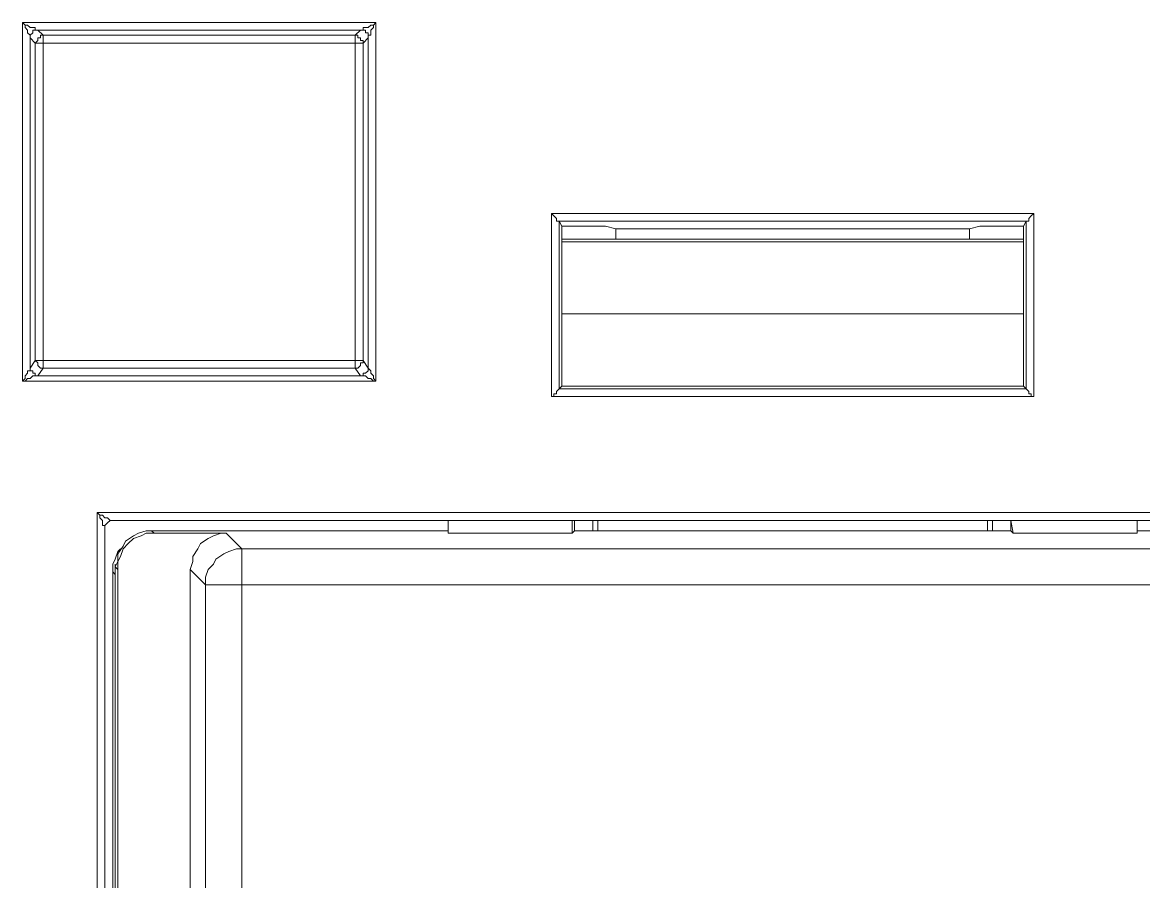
# Model space of a CAD drawing. Header units: centimetres. Extents: x -12.5 to 12.5, y -6.1 to 6.1.
# Drawn here: x -10.587 to -9.055, y 3.24 to 4.415 of the extents above; entities that cross this region are included whole.
import ezdxf

# ---------------------------------------------------------------- set-up
doc = ezdxf.new("R2010")
doc.units = ezdxf.units.CM
doc.header["$MEASUREMENT"] = 0
doc.layers.add('Camada 1', color=7, linetype='Continuous')

msp = doc.modelspace()

# ---------------------------------------------------------------- linework, layer by layer
at = {"layer": 'Camada 1', "lineweight": 9}
for points in [[(-10.58748, 4.41494), (-10.58748, 4.41494), (-10.10417, 4.41494), (-10.10417, 4.41494)], [(-10.58748, 3.92458), (-10.58748, 3.92458), (-10.58748, 4.41494), (-10.58748, 4.41494)], [(-10.10417, 4.41494), (-10.10417, 4.41494), (-10.10417, 3.92458), (-10.10417, 3.92458)], [(-10.12534, 4.40436), (-10.12534, 4.40436), (-10.56631, 4.40436), (-10.56631, 4.40436)], [(-10.56631, 4.40436), (-10.56631, 4.40436), (-10.55925, 4.3973), (-10.55925, 4.3973)], [(-10.13239, 4.3973), (-10.13239, 4.3973), (-10.12534, 4.40436), (-10.12534, 4.40436)], [(-10.57689, 4.39377), (-10.57689, 4.39377), (-10.57689, 3.94222), (-10.57689, 3.94222)], [(-10.56984, 4.38672), (-10.56984, 4.38672), (-10.57689, 4.39377), (-10.57689, 4.39377)], [(-10.56984, 3.9528), (-10.56984, 3.9528), (-10.56984, 4.38672), (-10.56984, 4.38672)], [(-10.55925, 4.3973), (-10.55925, 4.3973), (-10.13239, 4.3973), (-10.13239, 4.3973)], [(-10.55925, 4.38672), (-10.55925, 4.38672), (-10.55925, 3.9528), (-10.55925, 3.9528)], [(-10.13239, 4.38672), (-10.13239, 4.38672), (-10.55925, 4.38672), (-10.55925, 4.38672)], [(-10.13239, 3.9528), (-10.13239, 3.9528), (-10.13239, 4.38672), (-10.13239, 4.38672)], [(-10.11475, 4.39377), (-10.11475, 4.39377), (-10.12181, 4.38672), (-10.12181, 4.38672)], [(-10.12181, 4.38672), (-10.12181, 4.38672), (-10.12181, 3.9528), (-10.12181, 3.9528)], [(-10.11475, 3.94222), (-10.11475, 3.94222), (-10.11475, 4.39377), (-10.11475, 4.39377)], [(-9.86428, 4.15388), (-9.86428, 4.15388), (-9.20459, 4.15388), (-9.20459, 4.15388)], [(-9.86428, 3.90341), (-9.86428, 3.90341), (-9.86428, 4.15388), (-9.86428, 4.15388)], [(-9.21517, 4.1433), (-9.21517, 4.1433), (-9.8537, 4.1433), (-9.8537, 4.1433)], [(-9.8537, 4.1433), (-9.8537, 4.1433), (-9.8537, 3.91399), (-9.8537, 3.91399)], [(-9.85017, 4.13624), (-9.85017, 4.13624), (-9.8537, 4.1433), (-9.8537, 4.1433)], [(-9.2187, 4.13624), (-9.2187, 4.13624), (-9.21517, 4.1433), (-9.21517, 4.1433)], [(-9.21517, 3.91399), (-9.21517, 3.91399), (-9.21517, 4.1433), (-9.21517, 4.1433)], [(-9.20459, 4.15388), (-9.20459, 4.15388), (-9.20459, 3.90341), (-9.20459, 3.90341)], [(-9.80078, 4.13624), (-9.80078, 4.13624), (-9.85017, 4.13624), (-9.85017, 4.13624)], [(-9.85017, 4.13624), (-9.85017, 4.13624), (-9.85017, 3.93869), (-9.85017, 3.93869)], [(-9.7902, 4.13624), (-9.7902, 4.13624), (-9.77609, 4.13272), (-9.77609, 4.13272)], [(-9.29278, 4.13272), (-9.29278, 4.13272), (-9.77609, 4.13272), (-9.77609, 4.13272)], [(-9.77609, 4.11861), (-9.77609, 4.11861), (-9.77609, 4.13272), (-9.77609, 4.13272)], [(-9.29278, 4.13272), (-9.29278, 4.13272), (-9.27867, 4.13624), (-9.27867, 4.13624)], [(-9.29278, 4.13272), (-9.29278, 4.13272), (-9.29278, 4.11861), (-9.29278, 4.11861)], [(-9.2187, 4.13624), (-9.2187, 4.13624), (-9.26809, 4.13624), (-9.26809, 4.13624)], [(-9.2187, 3.93869), (-9.2187, 3.93869), (-9.2187, 4.13624), (-9.2187, 4.13624)], [(-9.85017, 4.11861), (-9.85017, 4.11861), (-9.2187, 4.11861), (-9.2187, 4.11861)], [(-9.85017, 4.11508), (-9.85017, 4.11508), (-9.2187, 4.11508), (-9.2187, 4.11508)], [(-9.85017, 4.0163), (-9.85017, 4.0163), (-9.2187, 4.0163), (-9.2187, 4.0163)], [(-10.57689, 3.94222), (-10.57689, 3.94222), (-10.56984, 3.9528), (-10.56984, 3.9528)], [(-10.55925, 3.94222), (-10.55925, 3.94222), (-10.56631, 3.93163), (-10.56631, 3.93163)], [(-10.55925, 3.9528), (-10.55925, 3.9528), (-10.13239, 3.9528), (-10.13239, 3.9528)], [(-10.13239, 3.94222), (-10.13239, 3.94222), (-10.55925, 3.94222), (-10.55925, 3.94222)], [(-10.12534, 3.93163), (-10.12534, 3.93163), (-10.13239, 3.94222), (-10.13239, 3.94222)], [(-10.12181, 3.9528), (-10.12181, 3.9528), (-10.11475, 3.94222), (-10.11475, 3.94222)], [(-10.10417, 3.92458), (-10.10417, 3.92458), (-10.58748, 3.92458), (-10.58748, 3.92458)], [(-10.56631, 3.93163), (-10.56631, 3.93163), (-10.12534, 3.93163), (-10.12534, 3.93163)], [(-9.85017, 3.91752), (-9.85017, 3.91752), (-9.85017, 3.93869), (-9.85017, 3.93869)], [(-9.2187, 3.93869), (-9.2187, 3.93869), (-9.2187, 3.91752), (-9.2187, 3.91752)], [(-9.85017, 3.91752), (-9.85017, 3.91752), (-9.8537, 3.91399), (-9.8537, 3.91399)], [(-9.8537, 3.91399), (-9.8537, 3.91399), (-9.21517, 3.91399), (-9.21517, 3.91399)], [(-9.2187, 3.91752), (-9.2187, 3.91752), (-9.85017, 3.91752), (-9.85017, 3.91752)], [(-9.2187, 3.91752), (-9.2187, 3.91752), (-9.21517, 3.91399), (-9.21517, 3.91399)], [(-9.20459, 3.90341), (-9.20459, 3.90341), (-9.86428, 3.90341), (-9.86428, 3.90341)], [(-10.48517, -3.75892), (-10.48517, -3.75892), (-10.48517, 3.74466), (-10.48517, 3.74466)], [(-10.48517, 3.74466), (-10.48517, 3.74466), (-5.98373, 3.74466), (-5.98373, 3.74466)], [(-6.00489, 3.73408), (-6.00489, 3.73408), (-10.464, 3.73408), (-10.464, 3.73408)], [(-10.00539, 3.71644), (-10.00539, 3.71644), (-10.00539, 3.73408), (-10.00539, 3.73408)], [(-9.83606, 3.73408), (-9.83606, 3.73408), (-9.83606, 3.71644), (-9.83606, 3.71644)], [(-9.83253, 3.71997), (-9.83253, 3.71997), (-9.83253, 3.73408), (-9.83253, 3.73408)], [(-9.80784, 3.71997), (-9.80784, 3.71997), (-9.80784, 3.73408), (-9.80784, 3.73408)], [(-9.80078, 3.73408), (-9.80078, 3.73408), (-9.80078, 3.71997), (-9.80078, 3.71997)], [(-9.26809, 3.71997), (-9.26809, 3.71997), (-9.26809, 3.73408), (-9.26809, 3.73408)], [(-9.26103, 3.73408), (-9.26103, 3.73408), (-9.26103, 3.71997), (-9.26103, 3.71997)], [(-9.23281, 3.71644), (-9.23281, 3.71644), (-9.23634, 3.73408), (-9.23634, 3.73408)], [(-9.23634, 3.73408), (-9.23634, 3.73408), (-9.23634, 3.71997), (-9.23634, 3.71997)], [(-9.06348, 3.71644), (-9.06348, 3.71644), (-9.06348, 3.73408), (-9.06348, 3.73408)], [(-10.47459, 3.72349), (-10.47459, 3.72349), (-10.47459, -3.73776), (-10.47459, -3.73776)], [(-10.41109, 3.71997), (-10.41109, 3.71997), (-10.40756, 3.71644), (-10.40756, 3.71644)], [(-10.41109, 3.71997), (-10.41109, 3.71997), (-10.00539, 3.71997), (-10.00539, 3.71997)], [(-10.30878, 3.71644), (-10.30878, 3.71644), (-10.40756, 3.71644), (-10.40756, 3.71644)], [(-10.30878, 3.71644), (-10.30878, 3.71644), (-10.28762, 3.69527), (-10.28762, 3.69527)], [(-10.00539, 3.71644), (-10.00539, 3.71644), (-9.83606, 3.71644), (-9.83606, 3.71644)], [(-9.83253, 3.71997), (-9.83253, 3.71997), (-9.83606, 3.71644), (-9.83606, 3.71644)], [(-9.23634, 3.71997), (-9.23634, 3.71997), (-9.83253, 3.71997), (-9.83253, 3.71997)], [(-9.23634, 3.71997), (-9.23634, 3.71997), (-9.23281, 3.71644), (-9.23281, 3.71644)], [(-9.23281, 3.71644), (-9.23281, 3.71644), (-9.06348, 3.71644), (-9.06348, 3.71644)], [(-9.06348, 3.71997), (-9.06348, 3.71997), (-7.40542, 3.71997), (-7.40542, 3.71997)], [(-10.28762, 3.69527), (-10.28762, 3.69527), (-6.18128, 3.69527), (-6.18128, 3.69527)], [(-10.46048, 3.65999), (-10.46048, 3.65999), (-10.464, 3.66352), (-10.464, 3.66352)], [(-10.464, 3.66352), (-10.464, 3.66352), (-10.464, 2.55227), (-10.464, 2.55227)], [(-10.45695, 3.66705), (-10.45695, 3.66705), (-10.46048, 3.67058), (-10.46048, 3.67058)], [(-10.46048, 2.44644), (-10.46048, 2.44644), (-10.46048, 3.67058), (-10.46048, 3.67058)], [(-10.45695, 3.66705), (-10.45695, 3.66705), (-10.45695, -3.68131), (-10.45695, -3.68131)], [(-10.337, 3.64588), (-10.337, 3.64588), (-10.35817, 3.66705), (-10.35817, 3.66705)], [(-10.35817, 3.66705), (-10.35817, 3.66705), (-10.35817, -3.68131), (-10.35817, -3.68131)], [(-10.46048, 2.5558), (-10.46048, 2.5558), (-10.46048, 3.65999), (-10.46048, 3.65999)], [(-10.337, -3.66015), (-10.337, -3.66015), (-10.337, 3.64588), (-10.337, 3.64588)], [(-10.28762, 3.64588), (-10.28762, 3.64588), (-10.28762, -3.66015), (-10.28762, -3.66015)], [(-6.18128, 3.64588), (-6.18128, 3.64588), (-10.28762, 3.64588), (-10.28762, 3.64588)]]:
    msp.add_open_spline(points, degree=3, dxfattribs=at)
for points, knots in [([(-10.57689, 4.39377), (-10.57689, 4.39377), (-10.57689, 4.39377), (-10.57689, 4.39377), (-10.57689, 4.39377), (-10.57689, 4.3973), (-10.57689, 4.3973), (-10.57689, 4.3973), (-10.58042, 4.40083), (-10.58042, 4.40083), (-10.58042, 4.40083), (-10.58042, 4.40436), (-10.58042, 4.40436), (-10.58042, 4.40436), (-10.58395, 4.40788), (-10.58395, 4.40788), (-10.58395, 4.40788), (-10.58395, 4.41141), (-10.58395, 4.41141), (-10.58395, 4.41141), (-10.58748, 4.41494), (-10.58748, 4.41494)], [0, 0, 0, 0, 0.1428571, 0.1428571, 0.1428571, 0.2857143, 0.2857143, 0.2857143, 0.4285714, 0.4285714, 0.4285714, 0.5714286, 0.5714286, 0.5714286, 0.7142857, 0.7142857, 0.7142857, 0.8571429, 0.8571429, 0.8571429, 1, 1, 1, 1]), ([(-10.58748, 4.41494), (-10.58748, 4.41494), (-10.58395, 4.41141), (-10.58395, 4.41141), (-10.58395, 4.41141), (-10.58042, 4.41141), (-10.58042, 4.41141), (-10.58042, 4.41141), (-10.57689, 4.40788), (-10.57689, 4.40788), (-10.57689, 4.40788), (-10.57337, 4.40788), (-10.57337, 4.40788), (-10.57337, 4.40788), (-10.56984, 4.40788), (-10.56984, 4.40788), (-10.56984, 4.40788), (-10.56984, 4.40436), (-10.56984, 4.40436), (-10.56984, 4.40436), (-10.56631, 4.40436), (-10.56631, 4.40436)], [0, 0, 0, 0, 0.1428571, 0.1428571, 0.1428571, 0.2857143, 0.2857143, 0.2857143, 0.4285714, 0.4285714, 0.4285714, 0.5714286, 0.5714286, 0.5714286, 0.7142857, 0.7142857, 0.7142857, 0.8571429, 0.8571429, 0.8571429, 1, 1, 1, 1]), ([(-10.12534, 4.40436), (-10.12534, 4.40436), (-10.12534, 4.40436), (-10.12534, 4.40436), (-10.12534, 4.40436), (-10.12181, 4.40436), (-10.12181, 4.40436), (-10.12181, 4.40436), (-10.12181, 4.40788), (-10.12181, 4.40788), (-10.12181, 4.40788), (-10.11828, 4.40788), (-10.11828, 4.40788), (-10.11828, 4.40788), (-10.11475, 4.40788), (-10.11475, 4.40788), (-10.11475, 4.40788), (-10.11123, 4.41141), (-10.11123, 4.41141), (-10.11123, 4.41141), (-10.1077, 4.41141), (-10.1077, 4.41141), (-10.1077, 4.41141), (-10.10417, 4.41494), (-10.10417, 4.41494)], [0, 0, 0, 0, 0.125, 0.125, 0.125, 0.25, 0.25, 0.25, 0.375, 0.375, 0.375, 0.5, 0.5, 0.5, 0.625, 0.625, 0.625, 0.75, 0.75, 0.75, 0.875, 0.875, 0.875, 1, 1, 1, 1]), ([(-10.10417, 4.41494), (-10.10417, 4.41494), (-10.1077, 4.41141), (-10.1077, 4.41141), (-10.1077, 4.41141), (-10.1077, 4.40788), (-10.1077, 4.40788), (-10.1077, 4.40788), (-10.11123, 4.40436), (-10.11123, 4.40436), (-10.11123, 4.40436), (-10.11123, 4.40083), (-10.11123, 4.40083), (-10.11123, 4.40083), (-10.11123, 4.3973), (-10.11123, 4.3973), (-10.11123, 4.3973), (-10.11475, 4.3973), (-10.11475, 4.3973), (-10.11475, 4.3973), (-10.11475, 4.39377), (-10.11475, 4.39377)], [0, 0, 0, 0, 0.1428571, 0.1428571, 0.1428571, 0.2857143, 0.2857143, 0.2857143, 0.4285714, 0.4285714, 0.4285714, 0.5714286, 0.5714286, 0.5714286, 0.7142857, 0.7142857, 0.7142857, 0.8571429, 0.8571429, 0.8571429, 1, 1, 1, 1]), ([(-10.56631, 4.40436), (-10.56631, 4.40436), (-10.56984, 4.40436), (-10.56984, 4.40436), (-10.56984, 4.40436), (-10.57337, 4.40436), (-10.57337, 4.40436), (-10.57337, 4.40436), (-10.57337, 4.40083), (-10.57337, 4.40083), (-10.57337, 4.40083), (-10.57689, 4.3973), (-10.57689, 4.3973), (-10.57689, 4.3973), (-10.57689, 4.39377), (-10.57689, 4.39377)], [0, 0, 0, 0, 0.2, 0.2, 0.2, 0.4, 0.4, 0.4, 0.6, 0.6, 0.6, 0.8, 0.8, 0.8, 1, 1, 1, 1]), ([(-10.12534, 4.40436), (-10.12534, 4.40436), (-10.12181, 4.40436), (-10.12181, 4.40436), (-10.12181, 4.40436), (-10.11828, 4.40436), (-10.11828, 4.40436), (-10.11828, 4.40436), (-10.11828, 4.40083), (-10.11828, 4.40083), (-10.11828, 4.40083), (-10.11475, 4.40083), (-10.11475, 4.40083), (-10.11475, 4.40083), (-10.11475, 4.3973), (-10.11475, 4.3973), (-10.11475, 4.3973), (-10.11475, 4.39377), (-10.11475, 4.39377)], [0, 0, 0, 0, 0.1666667, 0.1666667, 0.1666667, 0.3333333, 0.3333333, 0.3333333, 0.5, 0.5, 0.5, 0.6666667, 0.6666667, 0.6666667, 0.8333333, 0.8333333, 0.8333333, 1, 1, 1, 1]), ([(-10.55925, 4.3973), (-10.55925, 4.3973), (-10.55925, 4.3973), (-10.55925, 4.3973), (-10.55925, 4.3973), (-10.56278, 4.3973), (-10.56278, 4.3973), (-10.56278, 4.3973), (-10.56278, 4.39377), (-10.56278, 4.39377), (-10.56278, 4.39377), (-10.56631, 4.39377), (-10.56631, 4.39377), (-10.56631, 4.39377), (-10.56631, 4.39024), (-10.56631, 4.39024), (-10.56631, 4.39024), (-10.56984, 4.38672), (-10.56984, 4.38672)], [0, 0, 0, 0, 0.1666667, 0.1666667, 0.1666667, 0.3333333, 0.3333333, 0.3333333, 0.5, 0.5, 0.5, 0.6666667, 0.6666667, 0.6666667, 0.8333333, 0.8333333, 0.8333333, 1, 1, 1, 1]), ([(-10.56984, 4.38672), (-10.56984, 4.38672), (-10.56631, 4.38672), (-10.56631, 4.38672), (-10.56631, 4.38672), (-10.56278, 4.38672), (-10.56278, 4.38672), (-10.56278, 4.38672), (-10.55925, 4.38672), (-10.55925, 4.38672)], [0, 0, 0, 0, 0.3333333, 0.3333333, 0.3333333, 0.6666667, 0.6666667, 0.6666667, 1, 1, 1, 1]), ([(-10.55925, 4.3973), (-10.55925, 4.3973), (-10.55925, 4.3973), (-10.55925, 4.3973), (-10.55925, 4.3973), (-10.55925, 4.39377), (-10.55925, 4.39377), (-10.55925, 4.39377), (-10.55925, 4.39024), (-10.55925, 4.39024), (-10.55925, 4.39024), (-10.55925, 4.38672), (-10.55925, 4.38672)], [0, 0, 0, 0, 0.25, 0.25, 0.25, 0.5, 0.5, 0.5, 0.75, 0.75, 0.75, 1, 1, 1, 1]), ([(-10.13239, 4.3973), (-10.13239, 4.3973), (-10.13239, 4.3973), (-10.13239, 4.3973), (-10.13239, 4.3973), (-10.12887, 4.3973), (-10.12887, 4.3973), (-10.12887, 4.3973), (-10.12887, 4.39377), (-10.12887, 4.39377), (-10.12887, 4.39377), (-10.12534, 4.39377), (-10.12534, 4.39377), (-10.12534, 4.39377), (-10.12534, 4.39024), (-10.12534, 4.39024), (-10.12534, 4.39024), (-10.12181, 4.39024), (-10.12181, 4.39024), (-10.12181, 4.39024), (-10.12181, 4.38672), (-10.12181, 4.38672)], [0, 0, 0, 0, 0.1428571, 0.1428571, 0.1428571, 0.2857143, 0.2857143, 0.2857143, 0.4285714, 0.4285714, 0.4285714, 0.5714286, 0.5714286, 0.5714286, 0.7142857, 0.7142857, 0.7142857, 0.8571429, 0.8571429, 0.8571429, 1, 1, 1, 1]), ([(-10.13239, 4.3973), (-10.13239, 4.3973), (-10.13239, 4.3973), (-10.13239, 4.3973), (-10.13239, 4.3973), (-10.13239, 4.39377), (-10.13239, 4.39377), (-10.13239, 4.39377), (-10.13239, 4.39024), (-10.13239, 4.39024), (-10.13239, 4.39024), (-10.13239, 4.38672), (-10.13239, 4.38672)], [0, 0, 0, 0, 0.25, 0.25, 0.25, 0.5, 0.5, 0.5, 0.75, 0.75, 0.75, 1, 1, 1, 1]), ([(-10.13239, 4.38672), (-10.13239, 4.38672), (-10.13239, 4.38672), (-10.13239, 4.38672), (-10.13239, 4.38672), (-10.12887, 4.38672), (-10.12887, 4.38672), (-10.12887, 4.38672), (-10.12534, 4.38672), (-10.12534, 4.38672), (-10.12534, 4.38672), (-10.12181, 4.38672), (-10.12181, 4.38672)], [0, 0, 0, 0, 0.25, 0.25, 0.25, 0.5, 0.5, 0.5, 0.75, 0.75, 0.75, 1, 1, 1, 1]), ([(-9.8537, 4.1433), (-9.8537, 4.1433), (-9.8537, 4.1433), (-9.8537, 4.1433), (-9.8537, 4.1433), (-9.85723, 4.1433), (-9.85723, 4.1433), (-9.85723, 4.1433), (-9.85723, 4.14683), (-9.85723, 4.14683), (-9.85723, 4.14683), (-9.86075, 4.15035), (-9.86075, 4.15035), (-9.86075, 4.15035), (-9.86428, 4.15388), (-9.86428, 4.15388)], [0, 0, 0, 0, 0.2, 0.2, 0.2, 0.4, 0.4, 0.4, 0.6, 0.6, 0.6, 0.8, 0.8, 0.8, 1, 1, 1, 1]), ([(-9.20459, 4.15388), (-9.20459, 4.15388), (-9.20812, 4.15035), (-9.20812, 4.15035), (-9.20812, 4.15035), (-9.21164, 4.14683), (-9.21164, 4.14683), (-9.21164, 4.14683), (-9.21164, 4.1433), (-9.21164, 4.1433), (-9.21164, 4.1433), (-9.21517, 4.1433), (-9.21517, 4.1433)], [0, 0, 0, 0, 0.25, 0.25, 0.25, 0.5, 0.5, 0.5, 0.75, 0.75, 0.75, 1, 1, 1, 1]), ([(-9.80078, 4.13624), (-9.80078, 4.13624), (-9.80078, 4.13624), (-9.80078, 4.13624), (-9.80078, 4.13624), (-9.79725, 4.13624), (-9.79725, 4.13624), (-9.79725, 4.13624), (-9.79373, 4.13624), (-9.79373, 4.13624), (-9.79373, 4.13624), (-9.7902, 4.13624), (-9.7902, 4.13624)], [0, 0, 0, 0, 0.25, 0.25, 0.25, 0.5, 0.5, 0.5, 0.75, 0.75, 0.75, 1, 1, 1, 1]), ([(-9.27867, 4.13624), (-9.27867, 4.13624), (-9.27867, 4.13624), (-9.27867, 4.13624), (-9.27867, 4.13624), (-9.27514, 4.13624), (-9.27514, 4.13624), (-9.27514, 4.13624), (-9.27162, 4.13624), (-9.27162, 4.13624), (-9.27162, 4.13624), (-9.26809, 4.13624), (-9.26809, 4.13624)], [0, 0, 0, 0, 0.25, 0.25, 0.25, 0.5, 0.5, 0.5, 0.75, 0.75, 0.75, 1, 1, 1, 1]), ([(-10.58748, 3.92458), (-10.58748, 3.92458), (-10.58395, 3.92811), (-10.58395, 3.92811), (-10.58395, 3.92811), (-10.58395, 3.93163), (-10.58395, 3.93163), (-10.58395, 3.93163), (-10.58042, 3.93516), (-10.58042, 3.93516), (-10.58042, 3.93516), (-10.58042, 3.93869), (-10.58042, 3.93869), (-10.58042, 3.93869), (-10.57689, 3.93869), (-10.57689, 3.93869), (-10.57689, 3.93869), (-10.57689, 3.94222), (-10.57689, 3.94222)], [0, 0, 0, 0, 0.1666667, 0.1666667, 0.1666667, 0.3333333, 0.3333333, 0.3333333, 0.5, 0.5, 0.5, 0.6666667, 0.6666667, 0.6666667, 0.8333333, 0.8333333, 0.8333333, 1, 1, 1, 1]), ([(-10.57689, 3.94222), (-10.57689, 3.94222), (-10.57689, 3.94222), (-10.57689, 3.94222), (-10.57689, 3.94222), (-10.57689, 3.93869), (-10.57689, 3.93869), (-10.57689, 3.93869), (-10.57337, 3.93869), (-10.57337, 3.93869), (-10.57337, 3.93869), (-10.57337, 3.93516), (-10.57337, 3.93516), (-10.57337, 3.93516), (-10.56984, 3.93516), (-10.56984, 3.93516), (-10.56984, 3.93516), (-10.56984, 3.93163), (-10.56984, 3.93163), (-10.56984, 3.93163), (-10.56631, 3.93163), (-10.56631, 3.93163)], [0, 0, 0, 0, 0.1428571, 0.1428571, 0.1428571, 0.2857143, 0.2857143, 0.2857143, 0.4285714, 0.4285714, 0.4285714, 0.5714286, 0.5714286, 0.5714286, 0.7142857, 0.7142857, 0.7142857, 0.8571429, 0.8571429, 0.8571429, 1, 1, 1, 1]), ([(-10.56984, 3.9528), (-10.56984, 3.9528), (-10.56631, 3.94927), (-10.56631, 3.94927), (-10.56631, 3.94927), (-10.56631, 3.94574), (-10.56631, 3.94574), (-10.56631, 3.94574), (-10.56278, 3.94222), (-10.56278, 3.94222), (-10.56278, 3.94222), (-10.55925, 3.94222), (-10.55925, 3.94222)], [0, 0, 0, 0, 0.25, 0.25, 0.25, 0.5, 0.5, 0.5, 0.75, 0.75, 0.75, 1, 1, 1, 1]), ([(-10.56984, 3.9528), (-10.56984, 3.9528), (-10.56631, 3.9528), (-10.56631, 3.9528), (-10.56631, 3.9528), (-10.56278, 3.9528), (-10.56278, 3.9528), (-10.56278, 3.9528), (-10.55925, 3.9528), (-10.55925, 3.9528)], [0, 0, 0, 0, 0.3333333, 0.3333333, 0.3333333, 0.6666667, 0.6666667, 0.6666667, 1, 1, 1, 1]), ([(-10.55925, 3.9528), (-10.55925, 3.9528), (-10.55925, 3.94927), (-10.55925, 3.94927), (-10.55925, 3.94927), (-10.55925, 3.94574), (-10.55925, 3.94574), (-10.55925, 3.94574), (-10.55925, 3.94222), (-10.55925, 3.94222)], [0, 0, 0, 0, 0.3333333, 0.3333333, 0.3333333, 0.6666667, 0.6666667, 0.6666667, 1, 1, 1, 1]), ([(-10.13239, 3.94222), (-10.13239, 3.94222), (-10.13239, 3.94222), (-10.13239, 3.94222), (-10.13239, 3.94222), (-10.12887, 3.94222), (-10.12887, 3.94222), (-10.12887, 3.94222), (-10.12534, 3.94574), (-10.12534, 3.94574), (-10.12534, 3.94574), (-10.12534, 3.94927), (-10.12534, 3.94927), (-10.12534, 3.94927), (-10.12181, 3.94927), (-10.12181, 3.94927), (-10.12181, 3.94927), (-10.12181, 3.9528), (-10.12181, 3.9528)], [0, 0, 0, 0, 0.1666667, 0.1666667, 0.1666667, 0.3333333, 0.3333333, 0.3333333, 0.5, 0.5, 0.5, 0.6666667, 0.6666667, 0.6666667, 0.8333333, 0.8333333, 0.8333333, 1, 1, 1, 1]), ([(-10.13239, 3.9528), (-10.13239, 3.9528), (-10.13239, 3.94927), (-10.13239, 3.94927), (-10.13239, 3.94927), (-10.13239, 3.94574), (-10.13239, 3.94574), (-10.13239, 3.94574), (-10.13239, 3.94222), (-10.13239, 3.94222)], [0, 0, 0, 0, 0.3333333, 0.3333333, 0.3333333, 0.6666667, 0.6666667, 0.6666667, 1, 1, 1, 1]), ([(-10.13239, 3.9528), (-10.13239, 3.9528), (-10.13239, 3.9528), (-10.13239, 3.9528), (-10.13239, 3.9528), (-10.12887, 3.9528), (-10.12887, 3.9528), (-10.12887, 3.9528), (-10.12534, 3.9528), (-10.12534, 3.9528), (-10.12534, 3.9528), (-10.12181, 3.9528), (-10.12181, 3.9528)], [0, 0, 0, 0, 0.25, 0.25, 0.25, 0.5, 0.5, 0.5, 0.75, 0.75, 0.75, 1, 1, 1, 1]), ([(-10.12534, 3.93163), (-10.12534, 3.93163), (-10.12181, 3.93163), (-10.12181, 3.93163), (-10.12181, 3.93163), (-10.12181, 3.93516), (-10.12181, 3.93516), (-10.12181, 3.93516), (-10.11828, 3.93516), (-10.11828, 3.93516), (-10.11828, 3.93516), (-10.11475, 3.93869), (-10.11475, 3.93869), (-10.11475, 3.93869), (-10.11475, 3.94222), (-10.11475, 3.94222)], [0, 0, 0, 0, 0.2, 0.2, 0.2, 0.4, 0.4, 0.4, 0.6, 0.6, 0.6, 0.8, 0.8, 0.8, 1, 1, 1, 1]), ([(-10.11475, 3.94222), (-10.11475, 3.94222), (-10.11475, 3.94222), (-10.11475, 3.94222), (-10.11475, 3.94222), (-10.11123, 3.93869), (-10.11123, 3.93869), (-10.11123, 3.93869), (-10.11123, 3.93516), (-10.11123, 3.93516), (-10.11123, 3.93516), (-10.1077, 3.93163), (-10.1077, 3.93163), (-10.1077, 3.93163), (-10.1077, 3.92811), (-10.1077, 3.92811), (-10.1077, 3.92811), (-10.10417, 3.92458), (-10.10417, 3.92458)], [0, 0, 0, 0, 0.1666667, 0.1666667, 0.1666667, 0.3333333, 0.3333333, 0.3333333, 0.5, 0.5, 0.5, 0.6666667, 0.6666667, 0.6666667, 0.8333333, 0.8333333, 0.8333333, 1, 1, 1, 1]), ([(-10.56631, 3.93163), (-10.56631, 3.93163), (-10.56631, 3.93163), (-10.56631, 3.93163), (-10.56631, 3.93163), (-10.56984, 3.93163), (-10.56984, 3.93163), (-10.56984, 3.93163), (-10.57337, 3.93163), (-10.57337, 3.93163), (-10.57337, 3.93163), (-10.57689, 3.92811), (-10.57689, 3.92811), (-10.57689, 3.92811), (-10.58042, 3.92811), (-10.58042, 3.92811), (-10.58042, 3.92811), (-10.58395, 3.92458), (-10.58395, 3.92458), (-10.58395, 3.92458), (-10.58748, 3.92458), (-10.58748, 3.92458)], [0, 0, 0, 0, 0.1428571, 0.1428571, 0.1428571, 0.2857143, 0.2857143, 0.2857143, 0.4285714, 0.4285714, 0.4285714, 0.5714286, 0.5714286, 0.5714286, 0.7142857, 0.7142857, 0.7142857, 0.8571429, 0.8571429, 0.8571429, 1, 1, 1, 1]), ([(-10.10417, 3.92458), (-10.10417, 3.92458), (-10.1077, 3.92458), (-10.1077, 3.92458), (-10.1077, 3.92458), (-10.11123, 3.92811), (-10.11123, 3.92811), (-10.11123, 3.92811), (-10.11475, 3.92811), (-10.11475, 3.92811), (-10.11475, 3.92811), (-10.11828, 3.93163), (-10.11828, 3.93163), (-10.11828, 3.93163), (-10.12181, 3.93163), (-10.12181, 3.93163), (-10.12181, 3.93163), (-10.12534, 3.93163), (-10.12534, 3.93163)], [0, 0, 0, 0, 0.1666667, 0.1666667, 0.1666667, 0.3333333, 0.3333333, 0.3333333, 0.5, 0.5, 0.5, 0.6666667, 0.6666667, 0.6666667, 0.8333333, 0.8333333, 0.8333333, 1, 1, 1, 1]), ([(-9.8537, 3.91399), (-9.8537, 3.91399), (-9.8537, 3.91399), (-9.8537, 3.91399), (-9.8537, 3.91399), (-9.85723, 3.91047), (-9.85723, 3.91047), (-9.85723, 3.91047), (-9.85723, 3.90694), (-9.85723, 3.90694), (-9.85723, 3.90694), (-9.86075, 3.90694), (-9.86075, 3.90694), (-9.86075, 3.90694), (-9.86075, 3.90341), (-9.86075, 3.90341), (-9.86075, 3.90341), (-9.86428, 3.90341), (-9.86428, 3.90341)], [0, 0, 0, 0, 0.1666667, 0.1666667, 0.1666667, 0.3333333, 0.3333333, 0.3333333, 0.5, 0.5, 0.5, 0.6666667, 0.6666667, 0.6666667, 0.8333333, 0.8333333, 0.8333333, 1, 1, 1, 1]), ([(-9.20459, 3.90341), (-9.20459, 3.90341), (-9.20812, 3.90341), (-9.20812, 3.90341), (-9.20812, 3.90341), (-9.20812, 3.90694), (-9.20812, 3.90694), (-9.20812, 3.90694), (-9.21164, 3.90694), (-9.21164, 3.90694), (-9.21164, 3.90694), (-9.21164, 3.91047), (-9.21164, 3.91047), (-9.21164, 3.91047), (-9.21517, 3.91399), (-9.21517, 3.91399)], [0, 0, 0, 0, 0.2, 0.2, 0.2, 0.4, 0.4, 0.4, 0.6, 0.6, 0.6, 0.8, 0.8, 0.8, 1, 1, 1, 1]), ([(-10.48517, 3.74466), (-10.48517, 3.74466), (-10.48164, 3.74113), (-10.48164, 3.74113), (-10.48164, 3.74113), (-10.47812, 3.74113), (-10.47812, 3.74113), (-10.47812, 3.74113), (-10.47459, 3.7376), (-10.47459, 3.7376), (-10.47459, 3.7376), (-10.47106, 3.7376), (-10.47106, 3.7376), (-10.47106, 3.7376), (-10.46753, 3.73408), (-10.46753, 3.73408), (-10.46753, 3.73408), (-10.464, 3.73408), (-10.464, 3.73408)], [0, 0, 0, 0, 0.1666667, 0.1666667, 0.1666667, 0.3333333, 0.3333333, 0.3333333, 0.5, 0.5, 0.5, 0.6666667, 0.6666667, 0.6666667, 0.8333333, 0.8333333, 0.8333333, 1, 1, 1, 1]), ([(-10.47459, 3.72349), (-10.47459, 3.72349), (-10.47459, 3.72349), (-10.47459, 3.72349), (-10.47459, 3.72349), (-10.47459, 3.72702), (-10.47459, 3.72702), (-10.47459, 3.72702), (-10.47812, 3.72702), (-10.47812, 3.72702), (-10.47812, 3.72702), (-10.47812, 3.73055), (-10.47812, 3.73055), (-10.47812, 3.73055), (-10.47812, 3.73408), (-10.47812, 3.73408), (-10.47812, 3.73408), (-10.48164, 3.7376), (-10.48164, 3.7376), (-10.48164, 3.7376), (-10.48164, 3.74113), (-10.48164, 3.74113), (-10.48164, 3.74113), (-10.48517, 3.74466), (-10.48517, 3.74466)], [0, 0, 0, 0, 0.125, 0.125, 0.125, 0.25, 0.25, 0.25, 0.375, 0.375, 0.375, 0.5, 0.5, 0.5, 0.625, 0.625, 0.625, 0.75, 0.75, 0.75, 0.875, 0.875, 0.875, 1, 1, 1, 1]), ([(-10.47459, 3.72349), (-10.47459, 3.72349), (-10.47459, 3.72349), (-10.47459, 3.72349), (-10.47459, 3.72349), (-10.47459, 3.72702), (-10.47459, 3.72702), (-10.47459, 3.72702), (-10.47106, 3.73055), (-10.47106, 3.73055), (-10.47106, 3.73055), (-10.46753, 3.73408), (-10.46753, 3.73408), (-10.46753, 3.73408), (-10.464, 3.73408), (-10.464, 3.73408)], [0, 0, 0, 0, 0.2, 0.2, 0.2, 0.4, 0.4, 0.4, 0.6, 0.6, 0.6, 0.8, 0.8, 0.8, 1, 1, 1, 1]), ([(-10.46048, 3.67058), (-10.46048, 3.67058), (-10.45695, 3.67763), (-10.45695, 3.67763), (-10.45695, 3.67763), (-10.45695, 3.68822), (-10.45695, 3.68822), (-10.45695, 3.68822), (-10.44989, 3.6988), (-10.44989, 3.6988), (-10.44989, 3.6988), (-10.44637, 3.70586), (-10.44637, 3.70586), (-10.44637, 3.70586), (-10.43578, 3.71291), (-10.43578, 3.71291), (-10.43578, 3.71291), (-10.42873, 3.71644), (-10.42873, 3.71644), (-10.42873, 3.71644), (-10.41814, 3.71997), (-10.41814, 3.71997), (-10.41814, 3.71997), (-10.41109, 3.71997), (-10.41109, 3.71997)], [0, 0, 0, 0, 0.125, 0.125, 0.125, 0.25, 0.25, 0.25, 0.375, 0.375, 0.375, 0.5, 0.5, 0.5, 0.625, 0.625, 0.625, 0.75, 0.75, 0.75, 0.875, 0.875, 0.875, 1, 1, 1, 1]), ([(-10.40756, 3.71644), (-10.40756, 3.71644), (-10.41814, 3.71644), (-10.41814, 3.71644), (-10.41814, 3.71644), (-10.4252, 3.71291), (-10.4252, 3.71291), (-10.4252, 3.71291), (-10.43578, 3.70938), (-10.43578, 3.70938), (-10.43578, 3.70938), (-10.44284, 3.70233), (-10.44284, 3.70233), (-10.44284, 3.70233), (-10.44989, 3.69527), (-10.44989, 3.69527), (-10.44989, 3.69527), (-10.45342, 3.68469), (-10.45342, 3.68469), (-10.45342, 3.68469), (-10.45695, 3.67763), (-10.45695, 3.67763), (-10.45695, 3.67763), (-10.45695, 3.66705), (-10.45695, 3.66705)], [0, 0, 0, 0, 0.125, 0.125, 0.125, 0.25, 0.25, 0.25, 0.375, 0.375, 0.375, 0.5, 0.5, 0.5, 0.625, 0.625, 0.625, 0.75, 0.75, 0.75, 0.875, 0.875, 0.875, 1, 1, 1, 1]), ([(-10.35817, 3.66705), (-10.35817, 3.66705), (-10.35464, 3.67763), (-10.35464, 3.67763), (-10.35464, 3.67763), (-10.35464, 3.68469), (-10.35464, 3.68469), (-10.35464, 3.68469), (-10.34759, 3.69527), (-10.34759, 3.69527), (-10.34759, 3.69527), (-10.34406, 3.70233), (-10.34406, 3.70233), (-10.34406, 3.70233), (-10.33348, 3.70938), (-10.33348, 3.70938), (-10.33348, 3.70938), (-10.32642, 3.71291), (-10.32642, 3.71291), (-10.32642, 3.71291), (-10.31584, 3.71644), (-10.31584, 3.71644), (-10.31584, 3.71644), (-10.30878, 3.71644), (-10.30878, 3.71644)], [0, 0, 0, 0, 0.125, 0.125, 0.125, 0.25, 0.25, 0.25, 0.375, 0.375, 0.375, 0.5, 0.5, 0.5, 0.625, 0.625, 0.625, 0.75, 0.75, 0.75, 0.875, 0.875, 0.875, 1, 1, 1, 1]), ([(-10.45342, 3.69527), (-10.45342, 3.69527), (-10.45695, 3.69174), (-10.45695, 3.69174), (-10.45695, 3.69174), (-10.46048, 3.68116), (-10.46048, 3.68116), (-10.46048, 3.68116), (-10.464, 3.6741), (-10.464, 3.6741), (-10.464, 3.6741), (-10.464, 3.66352), (-10.464, 3.66352)], [0, 0, 0, 0, 0.25, 0.25, 0.25, 0.5, 0.5, 0.5, 0.75, 0.75, 0.75, 1, 1, 1, 1]), ([(-10.337, 3.64588), (-10.337, 3.64588), (-10.337, 3.65647), (-10.337, 3.65647), (-10.337, 3.65647), (-10.33348, 3.66705), (-10.33348, 3.66705), (-10.33348, 3.66705), (-10.32642, 3.6741), (-10.32642, 3.6741), (-10.32642, 3.6741), (-10.32289, 3.68116), (-10.32289, 3.68116), (-10.32289, 3.68116), (-10.31231, 3.68822), (-10.31231, 3.68822), (-10.31231, 3.68822), (-10.30525, 3.69174), (-10.30525, 3.69174), (-10.30525, 3.69174), (-10.29467, 3.69527), (-10.29467, 3.69527), (-10.29467, 3.69527), (-10.28762, 3.69527), (-10.28762, 3.69527)], [0, 0, 0, 0, 0.125, 0.125, 0.125, 0.25, 0.25, 0.25, 0.375, 0.375, 0.375, 0.5, 0.5, 0.5, 0.625, 0.625, 0.625, 0.75, 0.75, 0.75, 0.875, 0.875, 0.875, 1, 1, 1, 1]), ([(-10.28762, 3.64588), (-10.28762, 3.64588), (-10.28762, 3.65647), (-10.28762, 3.65647), (-10.28762, 3.65647), (-10.28762, 3.66705), (-10.28762, 3.66705), (-10.28762, 3.66705), (-10.28762, 3.6741), (-10.28762, 3.6741), (-10.28762, 3.6741), (-10.28762, 3.68116), (-10.28762, 3.68116), (-10.28762, 3.68116), (-10.28762, 3.68822), (-10.28762, 3.68822), (-10.28762, 3.68822), (-10.28762, 3.69174), (-10.28762, 3.69174), (-10.28762, 3.69174), (-10.28762, 3.69527), (-10.28762, 3.69527)], [0, 0, 0, 0, 0.1428571, 0.1428571, 0.1428571, 0.2857143, 0.2857143, 0.2857143, 0.4285714, 0.4285714, 0.4285714, 0.5714286, 0.5714286, 0.5714286, 0.7142857, 0.7142857, 0.7142857, 0.8571429, 0.8571429, 0.8571429, 1, 1, 1, 1]), ([(-10.46048, 3.65999), (-10.46048, 3.65999), (-10.46048, 3.67058), (-10.46048, 3.67058), (-10.46048, 3.67058), (-10.46048, 3.6741), (-10.46048, 3.6741)], [0, 0, 0, 0, 0.5, 0.5, 0.5, 1, 1, 1, 1]), ([(-10.337, 3.64588), (-10.337, 3.64588), (-10.337, 3.64588), (-10.337, 3.64588), (-10.337, 3.64588), (-10.33348, 3.64588), (-10.33348, 3.64588), (-10.33348, 3.64588), (-10.32642, 3.64588), (-10.32642, 3.64588), (-10.32642, 3.64588), (-10.32289, 3.64588), (-10.32289, 3.64588), (-10.32289, 3.64588), (-10.31231, 3.64588), (-10.31231, 3.64588), (-10.31231, 3.64588), (-10.30525, 3.64588), (-10.30525, 3.64588), (-10.30525, 3.64588), (-10.29467, 3.64588), (-10.29467, 3.64588), (-10.29467, 3.64588), (-10.28762, 3.64588), (-10.28762, 3.64588)], [0, 0, 0, 0, 0.125, 0.125, 0.125, 0.25, 0.25, 0.25, 0.375, 0.375, 0.375, 0.5, 0.5, 0.5, 0.625, 0.625, 0.625, 0.75, 0.75, 0.75, 0.875, 0.875, 0.875, 1, 1, 1, 1])]:
    msp.add_open_spline(points, degree=3, knots=knots, dxfattribs=at)

doc.saveas('drawing.dxf')
